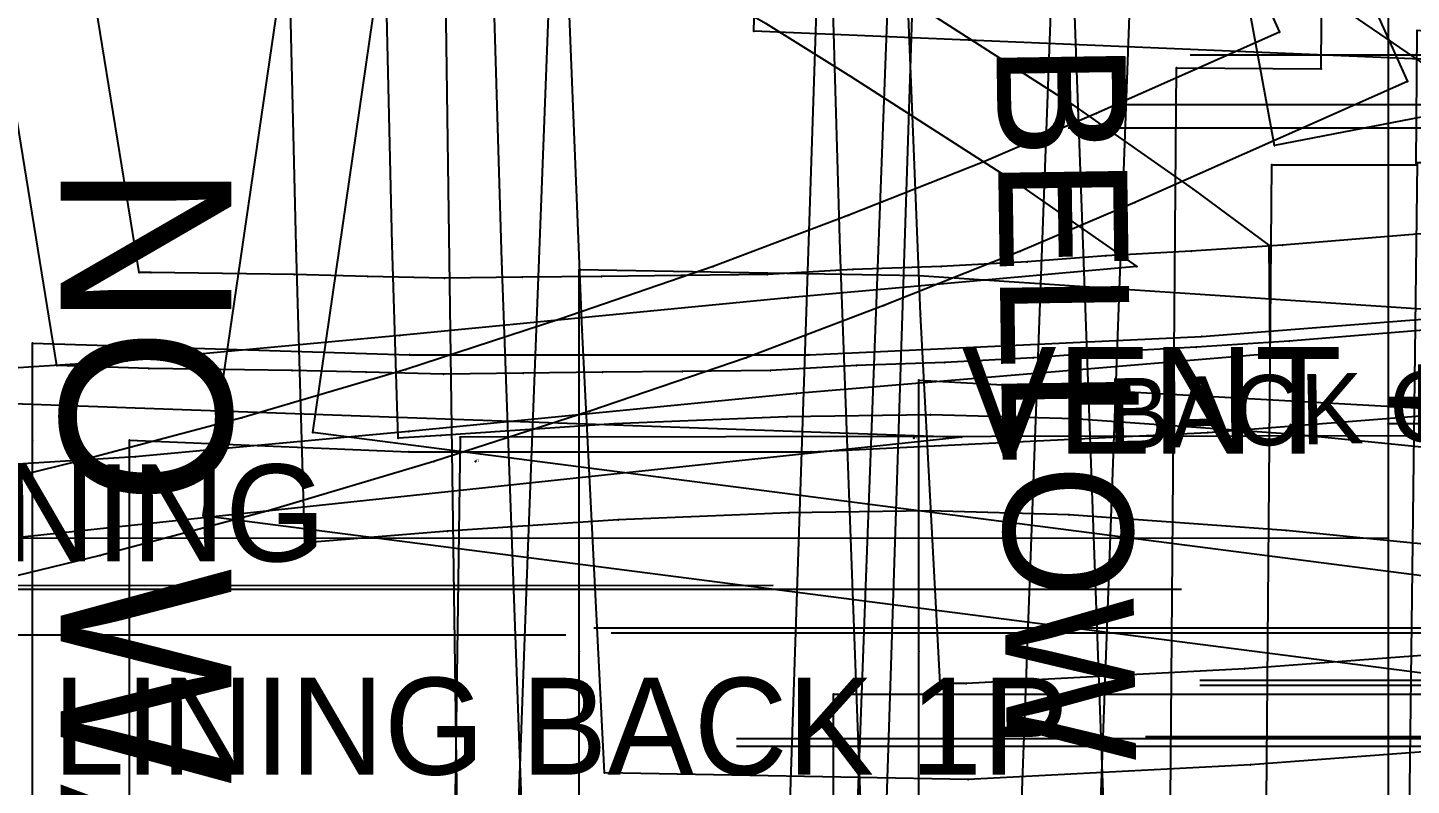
# Model space of a CAD drawing. Header units: metres. Extents: x -877 to 4284, y -561 to 1095.
# Drawn here: x -198.5 to -55.8, y -150 to -71.9 of the extents above; entities that cross this region are included whole.
import ezdxf

# ---------------------------------------------------------------- set-up
doc = ezdxf.new("R2010")
doc.units = ezdxf.units.M

# ---------------------------------------------------------------- blocks, each defined once
blk = doc.blocks.new('BACK 2P')
at = {"layer": '1'}
blk.add_lwpolyline([(64.7, -127.1), (22.5, -124.4), (-17.2, -122.2), (-52.7, -121.3), (-83.9, -121.7), (-99, -122.9), (-99, -55.1), (-99, 19.9), (-99, 29.9), (-99, 29.9), (-60.1, 28.7), (-18.9, 28.7), (21.6, 30.6), (62.3, 33.8)], dxfattribs=at)
at = {"layer": '14'}
for points in [[(-89, 19.9), (-60.2, 18.7), (-18.7, 18.7), (22.2, 20.7), (63, 23.9)], [(65.2, -117.2), (23.1, -114.5), (-16.8, -112.3), (-52.6, -111.4), (-84.3, -111.8), (-89, -112.1), (-89, -55.1), (-89, 19.9)]]:
    blk.add_lwpolyline(points, dxfattribs=at)
at = {"layer": '2'}
for p in [(-99, 29.9), (-99, 29.9), (-99, 19.9), (-99, 19.9), (-89, 19.9), (-89, 19.9)]:
    blk.add_point(p, dxfattribs=at)
at = {"layer": '3'}
for p in [(21.6, 30.6), (-60.1, 28.7), (-18.9, 28.7), (22.2, 20.7), (-60.2, 18.7), (-18.7, 18.7)]:
    blk.add_point(p, dxfattribs=at)
at = {"layer": '4'}
blk.add_point((-99, 19.9, 2.5), dxfattribs=at)
at = {"layer": '5'}
blk.add_line((153.9, 0), (-39.3, 0), dxfattribs=at)
at = {"layer": '7'}
blk.add_line((160.7, 0.5), (-41.1, 0.5), dxfattribs=at)
at = {"layer": '84'}
blk.add_lwpolyline([(64.7, -127.1), (22.5, -124.4), (-17.2, -122.2), (-52.7, -121.3), (-83.9, -121.7), (-99, -122.9), (-99, -55.1), (-99, 19.9), (-99, 29.9), (-99, 29.9), (-60.1, 28.7), (-18.9, 28.7), (21.6, 30.6), (62.3, 33.8)], dxfattribs=at)
at = {"layer": '87'}
for points in [[(-89, 19.9), (-60.2, 18.7), (-18.7, 18.7), (22.2, 20.7), (63, 23.9)], [(65.2, -117.2), (23.1, -114.5), (-16.8, -112.3), (-52.6, -111.4), (-84.3, -111.8), (-89, -112.1), (-89, -55.1), (-89, 19.9)]]:
    blk.add_lwpolyline(points, dxfattribs=at)
at = {"layer": '15'}
blk.add_text('BACK CENTER', height=7.2564, rotation=1.2922, dxfattribs=at).set_placement((11.9, 19))
blk = doc.blocks.new('BK BTTM 2P_3')
at = {"layer": '1'}
blk.add_lwpolyline([(28.9, -134.6), (-0.1, -136.5), (-19.5, -137.3), (-34.3, -137.9), (-69.3, -139.7), (-70.4, -81.5), (-70.8, -33.1), (-70.8, 3.5), (-70.8, 31.5), (-70.8, 42.9), (-35.8, 42.3), (44, 37)], dxfattribs=at)
at = {"layer": '14'}
blk.add_lwpolyline([(185.4, -112.1), (164.4, -113.3), (144.7, -115.1), (125.4, -116.8), (112.4, -118), (64, -121.8), (28.2, -124.7), (-0.6, -126.6), (-19.9, -127.4), (-34.7, -128), (-35.5, -81.1), (-35.8, -33), (-35.8, 3.5), (-35.8, 31.5), (43.4, 27.1), (112, 22.9), (168.1, 20.2), (185.3, 19.4), (185.4, -55.1), (185.4, -112.1)], dxfattribs=at)
at = {"layer": '2'}
for p in [(-70.8, 42.9), (-35.8, 42.3), (-35.8, 42.3), (-70.8, 31.5), (-70.8, 31.5), (-35.8, 31.5)]:
    blk.add_point(p, dxfattribs=at)
at = {"layer": '3'}
for p in [(-70.8, 3.5), (-35.8, 3.5)]:
    blk.add_point(p, dxfattribs=at)
at = {"layer": '4'}
for p in [(-35.8, 42.3, 2.5), (-70.8, 31.5, 2.5)]:
    blk.add_point(p, dxfattribs=at)
at = {"layer": '5'}
blk.add_line((121.4, 0), (-6.8, 0), dxfattribs=at)
at = {"layer": '7'}
blk.add_line((121.4, 0.5), (-6.8, 0.5), dxfattribs=at)
at = {"layer": '84'}
blk.add_lwpolyline([(28.9, -134.6), (-0.1, -136.5), (-19.5, -137.3), (-34.3, -137.9), (-69.3, -139.7), (-70.4, -81.5), (-70.8, -33.1), (-70.8, 3.5), (-70.8, 31.5), (-70.8, 42.9), (-35.8, 42.3), (44, 37)], dxfattribs=at)
at = {"layer": '87'}
blk.add_lwpolyline([(185.4, -112.1), (164.4, -113.3), (144.7, -115.1), (125.4, -116.8), (112.4, -118), (64, -121.8), (28.2, -124.7), (-0.6, -126.6), (-19.9, -127.4), (-34.7, -128), (-35.5, -81.1), (-35.8, -33), (-35.8, 3.5), (-35.8, 31.5), (43.4, 27.1), (112, 22.9), (168.1, 20.2), (185.3, 19.4), (185.4, -55.1), (185.4, -112.1)], dxfattribs=at)
blk = doc.blocks.new('SIDE BK 2P')
at = {"layer": '1'}
blk.add_lwpolyline([(33.5, -57.2), (17.6, -55.6), (-4.8, -54), (-19.2, -53.6), (-33.7, -53.8), (-51.3, -54.5), (-68.9, -55.7), (-83.6, -56.9), (-84.5, -26.3), (-86.3, 48.8), (-86.3, 48.8), (-46.2, 49.4), (-11.5, 51.1), (23.3, 54.1), (56.8, 57.7)], dxfattribs=at)
at = {"layer": '14'}
blk.add_lwpolyline([(34.3, -47.3), (18.5, -45.7), (-4.3, -44.1), (-19.1, -43.7), (-33.9, -43.9), (-51.7, -44.6), (-69.6, -45.8), (-74, -46.1), (-74.6, -26.1), (-76.1, 39)], dxfattribs=at)
at = {"layer": '2'}
for p in [(-84.5, -26.3), (-84.5, -26.3), (-74.6, -26.1), (-74, -46.1), (-83.6, -56.9)]:
    blk.add_point(p, dxfattribs=at)
at = {"layer": '3'}
for p in [(-33.9, -43.9), (-19.1, -43.7), (-4.3, -44.1), (-51.7, -44.6), (-69.6, -45.8), (18.5, -45.7), (-33.7, -53.8), (-19.2, -53.6), (-4.8, -54), (-51.3, -54.5), (17.6, -55.6), (-68.9, -55.7)]:
    blk.add_point(p, dxfattribs=at)
at = {"layer": '4'}
blk.add_point((-84.5, -26.3, 2.5), dxfattribs=at)
at = {"layer": '84'}
blk.add_lwpolyline([(33.5, -57.2), (17.6, -55.6), (-4.8, -54), (-19.2, -53.6), (-33.7, -53.8), (-51.3, -54.5), (-68.9, -55.7), (-83.6, -56.9), (-84.5, -26.3), (-86.3, 48.8), (-86.3, 48.8), (-46.2, 49.4), (-11.5, 51.1), (23.3, 54.1), (56.8, 57.7)], dxfattribs=at)
at = {"layer": '87'}
blk.add_lwpolyline([(34.3, -47.3), (18.5, -45.7), (-4.3, -44.1), (-19.1, -43.7), (-33.9, -43.9), (-51.7, -44.6), (-69.6, -45.8), (-74, -46.1), (-74.6, -26.1), (-76.1, 39)], dxfattribs=at)
blk = doc.blocks.new('BK BTTM 2P_5')
at = {"layer": '1'}
blk.add_lwpolyline([(196.2, -55.2), (171, -57.5), (138.8, -60.9), (102.1, -64.9), (67.8, -68.4), (28.9, -71), (-0.4, -73.2), (-29.5, -74.7), (-67, -74), (-69.3, -28.3), (-71, 13.5), (-72, 51.8), (-35.7, 53), (38.8, 52.3), (87.1, 51.5), (110.9, 51.2), (145.7, 49.6), (179.9, 49), (193.6, 49), (195.5, -25.9), (196.2, -55.2)], close=True, dxfattribs=at)
at = {"layer": '14'}
blk.add_lwpolyline([(186, -46.1), (170, -47.6), (137.8, -51), (101.1, -55), (67, -58.5), (28.3, -61.1), (-1, -63.3), (-29.7, -64.8), (-32.4, -64.8), (-34.4, -26.7), (-35.7, 4.9), (-36.1, 14.6), (-36.8, 43), (-35.5, 43.1), (38.8, 42.4), (87, 41.6), (110.9, 41.3), (145.4, 39.7), (179.8, 39), (183.9, 39), (185.6, -26.1), (186, -46.1)], dxfattribs=at)
at = {"layer": '2'}
for p in [(-32.4, -64.8), (-29.7, -64.8), (-67, -74), (-29.5, -74.7), (-29.5, -74.7)]:
    blk.add_point(p, dxfattribs=at)
at = {"layer": '3'}
for p in [(-34.4, -26.7), (-69.3, -28.3), (-1, -63.3), (-0.4, -73.2)]:
    blk.add_point(p, dxfattribs=at)
at = {"layer": '4'}
blk.add_point((-29.5, -74.7, 2.5), dxfattribs=at)
at = {"layer": '5'}
blk.add_line((121.1, 0), (-6.6, 0), dxfattribs=at)
at = {"layer": '7'}
blk.add_line((121.1, 0), (-6.6, 0), dxfattribs=at)
at = {"layer": '84'}
blk.add_lwpolyline([(196.2, -55.2), (171, -57.5), (138.8, -60.9), (102.1, -64.9), (67.8, -68.4), (28.9, -71), (-0.4, -73.2), (-29.5, -74.7), (-67, -74), (-69.3, -28.3), (-71, 13.5), (-72, 51.8), (-35.7, 53), (38.8, 52.3), (87.1, 51.5), (110.9, 51.2), (145.7, 49.6), (179.9, 49), (193.6, 49), (195.5, -25.9), (196.2, -55.2)], close=True, dxfattribs=at)
at = {"layer": '87'}
blk.add_lwpolyline([(186, -46.1), (170, -47.6), (137.8, -51), (101.1, -55), (67, -58.5), (28.3, -61.1), (-1, -63.3), (-29.7, -64.8), (-32.4, -64.8), (-34.4, -26.7), (-35.7, 4.9), (-36.1, 14.6), (-36.8, 43), (-35.5, 43.1), (38.8, 42.4), (87, 41.6), (110.9, 41.3), (145.4, 39.7), (179.8, 39), (183.9, 39), (185.6, -26.1), (186, -46.1)], dxfattribs=at)
blk = doc.blocks.new('FRONT RIGHT 1P')
at = {"layer": '13'}
blk.add_point((-12.9, 28.6), dxfattribs=at)
at = {"layer": '14'}
blk.add_lwpolyline([(-125.7, 121.8), (-91.4, 120.9), (-62.9, 121.5), (-41.9, 122.6), (-24.9, 124), (-14.8, 125.3), (14.6, 129.6), (35.3, 132.7), (51.8, 134.9), (52.4, 130.5), (52.8, 120.9), (54.2, 112.1), (56.3, 104.9), (58.6, 98.8), (61.2, 92.9), (65.2, 86.2), (70.7, 80.3), (77.4, 74.7), (85.3, 69.3)], dxfattribs=at)
at = {"layer": '2'}
for p in [(81.2, 32.5), (-14.5, 31.1), (-12.9, 28.6)]:
    blk.add_point(p, dxfattribs=at)
at = {"layer": '5'}
blk.add_line((100.7, 0), (14, 0), dxfattribs=at)
at = {"layer": '7'}
blk.add_line((100.7, 0), (14, 0), dxfattribs=at)
at = {"layer": '8'}
for points in [[(140.2, 32.5), (81.2, 32.5), (81.2, -92.5), (140.2, -92.5), (140.2, 32.5)], [(122.5, 31.3), (-14.5, 31.1), (-16.2, -92.1), (122.6, -91.1), (122.5, 31.3)]]:
    blk.add_lwpolyline(points, dxfattribs=at)
at = {"layer": '85'}
for points in [[(140.2, 32.5), (81.2, 32.5), (81.2, -92.5), (140.2, -92.5), (140.2, 32.5)], [(122.5, 31.3), (-14.5, 31.1), (-16.2, -92.1), (122.6, -91.1), (122.5, 31.3)]]:
    blk.add_lwpolyline(points, dxfattribs=at)
at = {"layer": '87'}
blk.add_lwpolyline([(-125.7, 121.8), (-91.4, 120.9), (-62.9, 121.5), (-41.9, 122.6), (-24.9, 124), (-14.8, 125.3), (14.6, 129.6), (35.3, 132.7), (51.8, 134.9), (52.4, 130.5), (52.8, 120.9), (54.2, 112.1), (56.3, 104.9), (58.6, 98.8), (61.2, 92.9), (65.2, 86.2), (70.7, 80.3), (77.4, 74.7), (85.3, 69.3)], dxfattribs=at)
at = {"layer": '13'}
blk.add_text('#1', height=0.25, dxfattribs=at).set_placement((-12.9, 28.6))
at = {"layer": '2'}
blk.add_text('#1', height=0.25, dxfattribs=at).set_placement((-12.9, 28.6))
blk = doc.blocks.new('FRONT BTTM RIGHT 1P')
at = {"layer": '1'}
blk.add_lwpolyline([(193, -145), (100.2, -143.7), (25.7, -142.4), (-39.9, -141.6), (-76, -141.3), (-75.9, -131.5), (-73.6, -54.8), (-70.9, 18.7), (-68.3, 87), (-66.1, 150.7), (-27.8, 148.5), (6.2, 145.8), (32.8, 144), (55.4, 142.8), (70.1, 141.6), (85.3, 140.4), (113.7, 137.9), (150.3, 134.4), (187.1, 131.8), (197, 131.2), (195.6, 39.5), (195.2, 11.9), (193.1, -135), (193, -145)], close=True, dxfattribs=at)
at = {"layer": '14'}
blk.add_lwpolyline([(183.2, -135), (100.3, -133.8), (25.8, -132.5), (-39.8, -131.7), (-40.9, -131.7), (-38.7, -55.9), (-36, 17.4), (-33.4, 85.7), (-31.6, 138.7), (-28.1, 138.6), (5.6, 135.9), (32.3, 134.1), (54.8, 132.9), (69.3, 131.7), (84.5, 130.5), (112.8, 128), (149.5, 124.5), (186.4, 121.9), (185.7, 39.6), (185.3, 12), (183.2, -135)], dxfattribs=at)
at = {"layer": '3'}
for p in [(-70.9, 18.7), (-36, 17.4)]:
    blk.add_point(p, dxfattribs=at)
at = {"layer": '5'}
blk.add_line((121.8, 0), (-7.2, 0), dxfattribs=at)
at = {"layer": '7'}
blk.add_line((121.8, 0), (-7.2, 0), dxfattribs=at)
at = {"layer": '8'}
blk.add_lwpolyline([(171.8, 85.9), (-8.1, 96.1), (-14.6, -82), (166.7, -85), (171.8, 85.9)], dxfattribs=at)
at = {"layer": '84'}
blk.add_lwpolyline([(193, -145), (100.2, -143.7), (25.7, -142.4), (-39.9, -141.6), (-76, -141.3), (-75.9, -131.5), (-73.6, -54.8), (-70.9, 18.7), (-68.3, 87), (-66.1, 150.7), (-27.8, 148.5), (6.2, 145.8), (32.8, 144), (55.4, 142.8), (70.1, 141.6), (85.3, 140.4), (113.7, 137.9), (150.3, 134.4), (187.1, 131.8), (197, 131.2), (195.6, 39.5), (195.2, 11.9), (193.1, -135), (193, -145)], close=True, dxfattribs=at)
at = {"layer": '85'}
blk.add_lwpolyline([(171.8, 85.9), (-8.1, 96.1), (-14.6, -82), (166.7, -85), (171.8, 85.9)], dxfattribs=at)
at = {"layer": '87'}
blk.add_lwpolyline([(183.2, -135), (100.3, -133.8), (25.8, -132.5), (-39.8, -131.7), (-40.9, -131.7), (-38.7, -55.9), (-36, 17.4), (-33.4, 85.7), (-31.6, 138.7), (-28.1, 138.6), (5.6, 135.9), (32.3, 134.1), (54.8, 132.9), (69.3, 131.7), (84.5, 130.5), (112.8, 128), (149.5, 124.5), (186.4, 121.9), (185.7, 39.6), (185.3, 12), (183.2, -135)], dxfattribs=at)
blk = doc.blocks.new('HIGHT POCKET 2P')
at = {"layer": '1'}
blk.add_lwpolyline([(122.5, 41.3), (152.4, 41.3), (152.5, -101.1), (122.6, -101), (-25.8, -116.9), (-25.7, -101.9), (-40.6, -101.8), (-39.4, 40.9), (-24.5, 40.8), (-24.4, 55.8), (122.5, 41.3)], close=True, dxfattribs=at)
at = {"layer": '14'}
blk.add_lwpolyline([(-15.8, -92.1), (-30.6, -92), (-29.6, 30.9), (-14.7, 30.9), (-14.6, 44.8), (122, 31.3), (122.3, -91.2), (-15.8, -105.8), (-15.8, -92.1)], dxfattribs=at)
at = {"layer": '2'}
for p in [(-39.4, 40.9), (-24.5, 40.8), (-29.6, 30.9)]:
    blk.add_point(p, dxfattribs=at)
at = {"layer": '8'}
blk.add_lwpolyline([(122.5, 31.1), (-14.6, 31.1), (-16.1, -92), (122.6, -91.1)], dxfattribs=at)
at = {"layer": '84'}
blk.add_lwpolyline([(122.5, 41.3), (152.4, 41.3), (152.5, -101.1), (122.6, -101), (-25.8, -116.9), (-25.7, -101.9), (-40.6, -101.8), (-39.4, 40.9), (-24.5, 40.8), (-24.4, 55.8), (122.5, 41.3)], close=True, dxfattribs=at)
at = {"layer": '85'}
blk.add_lwpolyline([(122.5, 31.1), (-14.6, 31.1), (-16.1, -92), (122.6, -91.1)], dxfattribs=at)
at = {"layer": '87'}
blk.add_lwpolyline([(-15.8, -92.1), (-30.6, -92), (-29.6, 30.9), (-14.7, 30.9), (-14.6, 44.8), (122, 31.3), (122.3, -91.2), (-15.8, -105.8), (-15.8, -92.1)], dxfattribs=at)
blk = doc.blocks.new('LINING HIGH POCKET 2P')
at = {"layer": '1'}
blk.add_lwpolyline([(114.5, -101.8), (92.7, -104.2), (-25.8, -116.9), (-25.7, -101.9), (-40.6, -101.8), (-39.4, 40.9), (-24.5, 40.8), (-24.4, 55.8), (92.6, 44.2), (114.5, 42.1), (114.5, -101.8)], close=True, dxfattribs=at)
at = {"layer": '14'}
blk.add_lwpolyline([(-15.8, -92.1), (-30.6, -92), (-29.6, 30.9), (-14.7, 30.9), (-14.6, 44.8), (91.7, 34.3), (104.5, 33.1), (104.5, -92.8), (91.7, -94.3), (-15.8, -105.8), (-15.8, -92.1)], dxfattribs=at)
at = {"layer": '2'}
for p in [(-39.4, 40.9), (-24.5, 40.8), (-29.6, 30.9)]:
    blk.add_point(p, dxfattribs=at)
at = {"layer": '8'}
blk.add_lwpolyline([(103.1, 31.1), (-14.6, 31.1), (-16.1, -92), (102.8, -91.2)], dxfattribs=at)
at = {"layer": '84'}
blk.add_lwpolyline([(114.5, -101.8), (92.7, -104.2), (-25.8, -116.9), (-25.7, -101.9), (-40.6, -101.8), (-39.4, 40.9), (-24.5, 40.8), (-24.4, 55.8), (92.6, 44.2), (114.5, 42.1), (114.5, -101.8)], close=True, dxfattribs=at)
at = {"layer": '85'}
blk.add_lwpolyline([(103.1, 31.1), (-14.6, 31.1), (-16.1, -92), (102.8, -91.2)], dxfattribs=at)
at = {"layer": '87'}
blk.add_lwpolyline([(-15.8, -92.1), (-30.6, -92), (-29.6, 30.9), (-14.7, 30.9), (-14.6, 44.8), (91.7, 34.3), (104.5, 33.1), (104.5, -92.8), (91.7, -94.3), (-15.8, -105.8), (-15.8, -92.1)], dxfattribs=at)
blk = doc.blocks.new('POCKET 2P')
at = {"layer": '1'}
blk.add_lwpolyline([(150.5, 95.8), (185.4, 94.8), (179.9, -95.9), (145.1, -94.9), (-46.3, -106.8), (-45.8, -91.8), (-60.7, -91.4), (-54.1, 106.9), (-29.6, 106), (-9.2, 104.8), (130.5, 96.9), (150.5, 95.8)], close=True, dxfattribs=at)
at = {"layer": '14'}
blk.add_lwpolyline([(150.1, 85.9), (144.8, -85.1), (-36, -96.2), (-35.6, -82.2), (-50.4, -81.8), (-44.6, 96.6), (-29.6, 96.1), (-9.7, 94.9), (130, 87), (150.1, 85.9)], dxfattribs=at)
at = {"layer": '8'}
blk.add_lwpolyline([(146.5, 86.5), (-30.1, 96.1), (-36.7, -82.9), (145.3, -85.9)], dxfattribs=at)
at = {"layer": '84'}
blk.add_lwpolyline([(150.5, 95.8), (185.4, 94.8), (179.9, -95.9), (145.1, -94.9), (-46.3, -106.8), (-45.8, -91.8), (-60.7, -91.4), (-54.1, 106.9), (-29.6, 106), (-9.2, 104.8), (130.5, 96.9), (150.5, 95.8)], close=True, dxfattribs=at)
at = {"layer": '85'}
blk.add_lwpolyline([(146.5, 86.5), (-30.1, 96.1), (-36.7, -82.9), (145.3, -85.9)], dxfattribs=at)
at = {"layer": '87'}
blk.add_lwpolyline([(150.1, 85.9), (144.8, -85.1), (-36, -96.2), (-35.6, -82.2), (-50.4, -81.8), (-44.6, 96.6), (-29.6, 96.1), (-9.7, 94.9), (130, 87), (150.1, 85.9)], dxfattribs=at)
at = {"layer": '15'}
blk.add_text('BELLOW', height=13.302, rotation=270.8615, dxfattribs=at).set_placement((-37.9, 33.3))
blk = doc.blocks.new('LINING POCKET 2P')
at = {"layer": '1'}
blk.add_lwpolyline([(150.5, 95.8), (145.1, -94.9), (-46.3, -106.8), (-45.8, -91.8), (-60.7, -91.4), (-54.1, 106.9), (-29.6, 106), (-9.2, 104.8), (130.5, 96.9), (150.5, 95.8)], close=True, dxfattribs=at)
at = {"layer": '14'}
blk.add_lwpolyline([(140.3, 86.5), (135.5, -85.5), (-36, -96.2), (-35.6, -82.2), (-50.4, -81.8), (-44.6, 96.6), (-29.6, 96.1), (-9.7, 94.9), (130, 87), (140.3, 86.5)], dxfattribs=at)
at = {"layer": '8'}
blk.add_lwpolyline([(146.5, 86.5), (-30.1, 96.1), (-36.7, -82.9), (145.3, -85.9)], dxfattribs=at)
at = {"layer": '84'}
blk.add_lwpolyline([(150.5, 95.8), (145.1, -94.9), (-46.3, -106.8), (-45.8, -91.8), (-60.7, -91.4), (-54.1, 106.9), (-29.6, 106), (-9.2, 104.8), (130.5, 96.9), (150.5, 95.8)], close=True, dxfattribs=at)
at = {"layer": '85'}
blk.add_lwpolyline([(146.5, 86.5), (-30.1, 96.1), (-36.7, -82.9), (145.3, -85.9)], dxfattribs=at)
at = {"layer": '87'}
blk.add_lwpolyline([(140.3, 86.5), (135.5, -85.5), (-36, -96.2), (-35.6, -82.2), (-50.4, -81.8), (-44.6, 96.6), (-29.6, 96.1), (-9.7, 94.9), (130, 87), (140.3, 86.5)], dxfattribs=at)
at = {"layer": '15'}
blk.add_text('BELLOW', height=13.302, rotation=270.8615, dxfattribs=at).set_placement((-37.9, 33.3))
blk = doc.blocks.new('LINING SIDE POCKET 2P')
at = {"layer": '1'}
blk.add_lwpolyline([(150.5, 95.8), (145.1, -94.9), (-46.3, -106.8), (-45.8, -91.8), (-60.7, -91.4), (-54.1, 106.9), (-29.6, 106), (-9.2, 104.8), (130.5, 96.9), (150.5, 95.8)], close=True, dxfattribs=at)
at = {"layer": '14'}
blk.add_lwpolyline([(140.3, 86.5), (135.5, -85.5), (-36, -96.2), (-35.6, -82.2), (-50.4, -81.8), (-44.6, 96.6), (-29.6, 96.1), (-9.7, 94.9), (130, 87), (140.3, 86.5)], dxfattribs=at)
at = {"layer": '8'}
blk.add_lwpolyline([(146.5, 86.5), (-30.1, 96.1), (-36.7, -82.9), (145.3, -85.9)], dxfattribs=at)
at = {"layer": '84'}
blk.add_lwpolyline([(150.5, 95.8), (145.1, -94.9), (-46.3, -106.8), (-45.8, -91.8), (-60.7, -91.4), (-54.1, 106.9), (-29.6, 106), (-9.2, 104.8), (130.5, 96.9), (150.5, 95.8)], close=True, dxfattribs=at)
at = {"layer": '85'}
blk.add_lwpolyline([(146.5, 86.5), (-30.1, 96.1), (-36.7, -82.9), (145.3, -85.9)], dxfattribs=at)
at = {"layer": '87'}
blk.add_lwpolyline([(140.3, 86.5), (135.5, -85.5), (-36, -96.2), (-35.6, -82.2), (-50.4, -81.8), (-44.6, 96.6), (-29.6, 96.1), (-9.7, 94.9), (130, 87), (140.3, 86.5)], dxfattribs=at)
at = {"layer": '15'}
blk.add_text('BELLOW', height=13.302, rotation=270.8615, dxfattribs=at).set_placement((-37.9, 33.3))
blk = doc.blocks.new('SIDE PKT FACE 2P')
at = {"layer": '1'}
blk.add_lwpolyline([(-61.8, -32.1), (-60.2, 27.7), (-30.3, 26.8), (109.3, 20.7), (129.3, 19.8), (128.1, -40.1), (-61.8, -32.1)], close=True, dxfattribs=at)
at = {"layer": '2'}
blk.add_point((-61.8, -32.1), dxfattribs=at)
blk.add_point((-61.8, -32.1), dxfattribs=at)
at = {"layer": '84'}
blk.add_lwpolyline([(-61.8, -32.1), (-60.2, 27.7), (-30.3, 26.8), (109.3, 20.7), (129.3, 19.8), (128.1, -40.1), (-61.8, -32.1)], close=True, dxfattribs=at)
blk = doc.blocks.new('UP SLEEVE 2P')
at = {"layer": '5'}
blk.add_line((200, 0), (-85.6, 0), dxfattribs=at)
at = {"layer": '7'}
blk.add_line((221.4, 5.3), (-66.9, 5.2), dxfattribs=at)
blk = doc.blocks.new('TRIMMING VENT UP SLV 2P')
at = {"layer": '1'}
blk.add_lwpolyline([(-30.5, -42), (-39.4, 6.5), (-9.2, 12.3), (12.9, 16.6), (62.9, 26.5), (82.5, 30.3), (109.3, 35.4), (140.4, 41.2), (149.9, -7.1), (-30.5, -42)], close=True, dxfattribs=at)
at = {"layer": '2'}
blk.add_point((-30.5, -42), dxfattribs=at)
blk.add_point((-30.5, -42), dxfattribs=at)
at = {"layer": '84'}
blk.add_lwpolyline([(-30.5, -42), (-39.4, 6.5), (-9.2, 12.3), (12.9, 16.6), (62.9, 26.5), (82.5, 30.3), (109.3, 35.4), (140.4, 41.2), (149.9, -7.1), (-30.5, -42)], close=True, dxfattribs=at)
blk = doc.blocks.new('UNDER SLEEVE 2P')
at = {"layer": '1'}
blk.add_lwpolyline([(55.2, -49.2), (40.9, -50.4), (31.3, -51), (22.6, -51.5), (14.5, -52.1), (5.4, -52.6), (-3.7, -52.9), (-12.6, -53.4), (-21.7, -53.5), (-29.9, -53.6), (-38.1, -53.7), (-46.3, -53.8), (-54.3, -53.6), (-61.9, -53.4), (-76.7, -53.2), (-86.2, -52.9), (-94.2, -3.6)], dxfattribs=at)
at = {"layer": '14'}
blk.add_lwpolyline([(54.5, -39.3), (40.2, -40.5), (30.8, -41.1), (22, -41.6), (13.9, -42.2), (5, -42.7), (-4.1, -43), (-12.9, -43.5), (-21.8, -43.6), (-30, -43.7), (-38.2, -43.8), (-46.2, -43.9), (-54.1, -43.7), (-61.7, -43.5), (-76.5, -43.3), (-77.7, -43.3), (-84.4, -2), (-97.8, 79.3)], dxfattribs=at)
at = {"layer": '2'}
for p in [(-77.7, -43.3), (-86.2, -52.9)]:
    blk.add_point(p, dxfattribs=at)
at = {"layer": '3'}
for p in [(30.8, -41.1), (40.2, -40.5), (5, -42.7), (13.9, -42.2), (22, -41.6), (-76.5, -43.3), (-61.7, -43.5), (-54.1, -43.7), (-46.2, -43.9), (-38.2, -43.8), (-30, -43.7), (-21.8, -43.6), (-12.9, -43.5), (-4.1, -43), (31.3, -51), (40.9, -50.4), (5.4, -52.6), (14.5, -52.1), (22.6, -51.5), (-76.7, -53.2), (-61.9, -53.4), (-54.3, -53.6), (-46.3, -53.8), (-38.1, -53.7), (-29.9, -53.6), (-21.7, -53.5), (-12.6, -53.4), (-3.7, -52.9)]:
    blk.add_point(p, dxfattribs=at)
at = {"layer": '84'}
blk.add_lwpolyline([(55.2, -49.2), (40.9, -50.4), (31.3, -51), (22.6, -51.5), (14.5, -52.1), (5.4, -52.6), (-3.7, -52.9), (-12.6, -53.4), (-21.7, -53.5), (-29.9, -53.6), (-38.1, -53.7), (-46.3, -53.8), (-54.3, -53.6), (-61.9, -53.4), (-76.7, -53.2), (-86.2, -52.9), (-94.2, -3.6)], dxfattribs=at)
at = {"layer": '87'}
blk.add_lwpolyline([(54.5, -39.3), (40.2, -40.5), (30.8, -41.1), (22, -41.6), (13.9, -42.2), (5, -42.7), (-4.1, -43), (-12.9, -43.5), (-21.8, -43.6), (-30, -43.7), (-38.2, -43.8), (-46.2, -43.9), (-54.1, -43.7), (-61.7, -43.5), (-76.5, -43.3), (-77.7, -43.3), (-84.4, -2), (-97.8, 79.3)], dxfattribs=at)
blk = doc.blocks.new('UNDR SLV 2P')
at = {"layer": '1'}
blk.add_lwpolyline([(44.6, -59.8), (-90.2, -42.4), (-73.9, 69.1), (-47.9, 67.3), (-25.6, 66), (-8.7, 65.3), (3.2, 64.7), (12, 64.3), (20.8, 64), (31.8, 63.8), (45.1, 63.5)], dxfattribs=at)
at = {"layer": '14'}
blk.add_lwpolyline([(55.7, -51.2), (-78.9, -33.8), (-65.5, 58.5), (-48.4, 57.4), (-26, 56.1), (-9.1, 55.4), (2.8, 54.8), (11.7, 54.4), (20.6, 54.1), (31.7, 53.9), (44.8, 53.6)], dxfattribs=at)
at = {"layer": '2'}
for p in [(-78.9, -33.8), (-90.2, -42.4)]:
    blk.add_point(p, dxfattribs=at)
at = {"layer": '5'}
blk.add_line((110, 0), (4.6, 0), dxfattribs=at)
at = {"layer": '7'}
blk.add_line((109.8, -2.4), (-1, -2.4), dxfattribs=at)
at = {"layer": '84'}
blk.add_lwpolyline([(44.6, -59.8), (-90.2, -42.4), (-73.9, 69.1), (-47.9, 67.3), (-25.6, 66), (-8.7, 65.3), (3.2, 64.7), (12, 64.3), (20.8, 64), (31.8, 63.8), (45.1, 63.5)], dxfattribs=at)
at = {"layer": '87'}
blk.add_lwpolyline([(55.7, -51.2), (-78.9, -33.8), (-65.5, 58.5), (-48.4, 57.4), (-26, 56.1), (-9.1, 55.4), (2.8, 54.8), (11.7, 54.4), (20.6, 54.1), (31.7, 53.9), (44.8, 53.6)], dxfattribs=at)
at = {"layer": '15'}
blk.add_text('VENT + ZIP', height=11, dxfattribs=at).set_placement((-12, -36))
blk = doc.blocks.new('LINING BACK 1P')
at = {"layer": '1'}
for s, p in [('Material: LINING', (3.3, 153.4)), ('Annotation: LINING BACK 1P', (3.3, 131.4))]:
    blk.add_text(s, height=10, dxfattribs=at).set_placement(p)
blk = doc.blocks.new('LINING FRONT 2P')
at = {"layer": '1'}
blk.add_lwpolyline([(168.9, 74), (189.8, 78.9), (210.8, 85.6), (229.7, 92.9), (244.7, 99), (255.5, 103.5), (263.5, 106.8), (276.4, 78.4), (289, 52.2), (299.3, 30.3), (312, 2), (283.9, -10.5), (272.1, -15.5), (258, -21.1), (243.8, -26.5), (227.7, -32), (211.6, -37.2), (194.5, -42.3), (177.2, -46.9), (159.9, -51.1)], dxfattribs=at)
at = {"layer": '14'}
blk.add_lwpolyline([(150.6, 61.2), (170.7, 64.2), (192.4, 69.3), (214.1, 76.2), (233.3, 83.6), (248.4, 89.8), (259.3, 94.3), (267.3, 74.2), (280, 47.9), (290.2, 26.2), (298.8, 7.1), (279.9, -1.3), (268.3, -6.3), (254.4, -11.8), (240.4, -17.1), (224.6, -22.5), (208.7, -27.7), (191.8, -32.7), (174.8, -37.2), (157.7, -41.4)], dxfattribs=at)
at = {"layer": '2'}
for p in [(298.8, 7.1), (312, 2)]:
    blk.add_point(p, dxfattribs=at)
at = {"layer": '3'}
for p in [(279.9, -1.3), (268.3, -6.3), (283.9, -10.5), (254.4, -11.8), (272.1, -15.5), (240.4, -17.1), (258, -21.1), (224.6, -22.5), (243.8, -26.5), (208.7, -27.7), (191.8, -32.7), (227.7, -32), (174.8, -37.2), (211.6, -37.2), (194.5, -42.3), (177.2, -46.9)]:
    blk.add_point(p, dxfattribs=at)
at = {"layer": '84'}
blk.add_lwpolyline([(168.9, 74), (189.8, 78.9), (210.8, 85.6), (229.7, 92.9), (244.7, 99), (255.5, 103.5), (263.5, 106.8), (276.4, 78.4), (289, 52.2), (299.3, 30.3), (312, 2), (283.9, -10.5), (272.1, -15.5), (258, -21.1), (243.8, -26.5), (227.7, -32), (211.6, -37.2), (194.5, -42.3), (177.2, -46.9), (159.9, -51.1)], dxfattribs=at)
at = {"layer": '87'}
blk.add_lwpolyline([(150.6, 61.2), (170.7, 64.2), (192.4, 69.3), (214.1, 76.2), (233.3, 83.6), (248.4, 89.8), (259.3, 94.3), (267.3, 74.2), (280, 47.9), (290.2, 26.2), (298.8, 7.1), (279.9, -1.3), (268.3, -6.3), (254.4, -11.8), (240.4, -17.1), (224.6, -22.5), (208.7, -27.7), (191.8, -32.7), (174.8, -37.2), (157.7, -41.4)], dxfattribs=at)
blk = doc.blocks.new('LINING UP SLEEVE 2P')
at = {"layer": '5'}
blk.add_line((200, 0), (-85.6, 0), dxfattribs=at)
at = {"layer": '7'}
blk.add_line((221.4, 5.1), (-66.9, 5), dxfattribs=at)
at = {"layer": '15'}
blk.add_text('NO WASH', height=17.6, rotation=270, dxfattribs=at).set_placement((147.9, 48.7))
blk = doc.blocks.new('LINING UNDER SLV 2P')
at = {"layer": '1'}
blk.add_lwpolyline([(233.9, -6.7), (251.5, -18), (263.9, -26.7), (271.7, -32.5), (271.8, -43.7), (223, -47.8), (183, -51.7), (154.8, -54.3), (136, -55.5)], dxfattribs=at)
at = {"layer": '14'}
blk.add_lwpolyline([(143.1, 62.9), (147.2, 54.9), (154, 46.1), (161.3, 37.7), (170.4, 28.1), (180.6, 18.8), (190.4, 10.3), (198.7, 3.7), (204.7, -0.4), (209.1, -3.4), (219.8, -9.6), (228.6, -15.1), (245.9, -26.2), (258.1, -34.7), (222.1, -37.9), (182.1, -41.8), (154, -44.4), (135.7, -45.6)], dxfattribs=at)
at = {"layer": '2'}
for p in [(271.7, -32.5), (258.1, -34.7), (271.8, -43.7)]:
    blk.add_point(p, dxfattribs=at)
at = {"layer": '3'}
for p in [(228.6, -15.1), (251.5, -18), (245.9, -26.2), (263.9, -26.7), (222.1, -37.9), (182.1, -41.8), (154, -44.4), (223, -47.8), (183, -51.7), (154.8, -54.3)]:
    blk.add_point(p, dxfattribs=at)
at = {"layer": '84'}
blk.add_lwpolyline([(233.9, -6.7), (251.5, -18), (263.9, -26.7), (271.7, -32.5), (271.8, -43.7), (223, -47.8), (183, -51.7), (154.8, -54.3), (136, -55.5)], dxfattribs=at)
at = {"layer": '87'}
blk.add_lwpolyline([(143.1, 62.9), (147.2, 54.9), (154, 46.1), (161.3, 37.7), (170.4, 28.1), (180.6, 18.8), (190.4, 10.3), (198.7, 3.7), (204.7, -0.4), (209.1, -3.4), (219.8, -9.6), (228.6, -15.1), (245.9, -26.2), (258.1, -34.7), (222.1, -37.9), (182.1, -41.8), (154, -44.4), (135.7, -45.6)], dxfattribs=at)
blk = doc.blocks.new('FIG TEST CM 20 X CM 20')
at = {"layer": '1'}
blk.add_lwpolyline([(142.3, 29.7), (142.3, -170.3), (-57.7, -170.3), (-57.7, 29.7), (142.3, 29.7)], close=True, dxfattribs=at)
at = {"layer": '2'}
blk.add_point((-57.7, 29.7), dxfattribs=at)
at = {"layer": '84'}
blk.add_lwpolyline([(142.3, 29.7), (142.3, -170.3), (-57.7, -170.3), (-57.7, 29.7), (142.3, 29.7)], close=True, dxfattribs=at)
blk = doc.blocks.new('FRONT LEFT 1P')
at = {"layer": '13'}
blk.add_point((32.3, 31.8), dxfattribs=at)
at = {"layer": '2'}
for p in [(32.3, 31.8), (37.2, 31.9), (37.2, 31.9)]:
    blk.add_point(p, dxfattribs=at)
at = {"layer": '5'}
blk.add_line((100.7, 0), (14, 0), dxfattribs=at)
at = {"layer": '7'}
blk.add_line((100.7, 0), (14, 0), dxfattribs=at)
at = {"layer": '8'}
for points in [[(122.5, -31.3), (122.6, 91.1), (-16.2, 92.1), (-14.5, -31.1), (122.5, -31.3)], [(140.2, -32.5), (140.2, 92.5), (81.2, 92.5), (81.2, -32.5), (140.2, -32.5)], [(-127.2, 33.7), (-97.4, 36.7), (37.2, 31.9)], [(37.2, 31.9), (-96.2, 17.7), (-126.8, 19)]]:
    blk.add_lwpolyline(points, dxfattribs=at)
at = {"layer": '85'}
for points in [[(122.5, -31.3), (122.6, 91.1), (-16.2, 92.1), (-14.5, -31.1), (122.5, -31.3)], [(140.2, -32.5), (140.2, 92.5), (81.2, 92.5), (81.2, -32.5), (140.2, -32.5)], [(-127.2, 33.7), (-97.4, 36.7), (37.2, 31.9)], [(37.2, 31.9), (-96.2, 17.7), (-126.8, 19)]]:
    blk.add_lwpolyline(points, dxfattribs=at)
at = {"layer": '13'}
blk.add_text('#1', height=0.25, dxfattribs=at).set_placement((32.3, 31.8))
at = {"layer": '2'}
blk.add_text('#1', height=0.25, dxfattribs=at).set_placement((32.3, 31.8))
blk = doc.blocks.new('BTTM FRNT LEFT 1P')
at = {"layer": '1'}
blk.add_lwpolyline([(193, 145), (193.1, 135), (195.2, -11.9), (195.6, -39.5), (197, -131.2), (187.1, -131.8), (150.3, -134.4), (113.7, -137.9), (85.3, -140.4), (70.1, -141.6), (55.4, -142.8), (32.8, -144), (6.2, -145.8), (-27.8, -148.5), (-66.1, -150.7), (-68.3, -87), (-70.9, -18.7), (-73.6, 54.8), (-75.9, 131.5), (-76, 141.3), (-39.9, 141.6), (25.7, 142.4), (100.2, 143.7), (193, 145)], close=True, dxfattribs=at)
at = {"layer": '14'}
blk.add_lwpolyline([(183.2, 135), (185.3, -12), (185.7, -39.6), (186.9, -121.8), (149.5, -124.5), (112.8, -128), (84.5, -130.5), (69.8, -131.7), (54.8, -132.9), (32.3, -134.1), (5.6, -135.9), (-28.1, -138.6), (-31.5, -138.7), (-33.4, -85.7), (-36, -17.4), (-38.7, 55.9), (-39.9, 97.2), (-40.9, 131.6), (-39.8, 131.7), (25.8, 132.5), (100.3, 133.8), (183.2, 135)], dxfattribs=at)
at = {"layer": '3'}
for p in [(-38.7, 55.9), (-73.6, 54.8)]:
    blk.add_point(p, dxfattribs=at)
at = {"layer": '8'}
blk.add_lwpolyline([(171.8, -85.9), (166.7, 85), (-14.6, 82), (-8.1, -96.1), (171.8, -85.9)], dxfattribs=at)
at = {"layer": '84'}
blk.add_lwpolyline([(193, 145), (193.1, 135), (195.2, -11.9), (195.6, -39.5), (197, -131.2), (187.1, -131.8), (150.3, -134.4), (113.7, -137.9), (85.3, -140.4), (70.1, -141.6), (55.4, -142.8), (32.8, -144), (6.2, -145.8), (-27.8, -148.5), (-66.1, -150.7), (-68.3, -87), (-70.9, -18.7), (-73.6, 54.8), (-75.9, 131.5), (-76, 141.3), (-39.9, 141.6), (25.7, 142.4), (100.2, 143.7), (193, 145)], close=True, dxfattribs=at)
at = {"layer": '85'}
blk.add_lwpolyline([(171.8, -85.9), (166.7, 85), (-14.6, 82), (-8.1, -96.1), (171.8, -85.9)], dxfattribs=at)
at = {"layer": '87'}
blk.add_lwpolyline([(183.2, 135), (185.3, -12), (185.7, -39.6), (186.9, -121.8), (149.5, -124.5), (112.8, -128), (84.5, -130.5), (69.8, -131.7), (54.8, -132.9), (32.3, -134.1), (5.6, -135.9), (-28.1, -138.6), (-31.5, -138.7), (-33.4, -85.7), (-36, -17.4), (-38.7, 55.9), (-39.9, 97.2), (-40.9, 131.6), (-39.8, 131.7), (25.8, 132.5), (100.3, 133.8), (183.2, 135)], dxfattribs=at)

msp = doc.modelspace()

# ---------------------------------------------------------------- block references
at = {"layer": '1'}
for name, p in [('SIDE PKT FACE 2P', (-61.8, -40.1)), ('TRIMMING VENT UP SLV 2P', (-39.4, -42)), ('UNDER SLEEVE 2P', (-109.3, -53.8)), ('LINING UNDER SLV 2P', (-342.2, -61.8)), ('SIDE BK 2P', (-86.3, -68.1)), ('BK BTTM 2P_5', (-72, -74.7)), ('LINING FRONT 2P', (-368.2, -79.4)), ('UNDR SLV 2P', (-90.2, -79.8)), ('POCKET 2P', (-60.7, -106.8)), ('LINING POCKET 2P', (-60.7, -106.8)), ('LINING SIDE POCKET 2P', (-60.7, -106.8)), ('HIGHT POCKET 2P', (-40.6, -116.9)), ('LINING HIGH POCKET 2P', (-40.6, -116.9)), ('UP SLEEVE 2P', (-279.5, -129.8)), ('LINING UP SLEEVE 2P', (-343, -134.5)), ('BACK 2P', (-99, -134.3)), ('BK BTTM 2P_3', (-70.8, -139.7)), ('FRONT RIGHT 1P', (-139.4, -145.2)), ('FRONT BTTM RIGHT 1P', (-76, -145)), ('FRONT LEFT 1P', (-139.4, -146)), ('BTTM FRNT LEFT 1P', (-76, -150.7)), ('LINING BACK 1P', (-270.6, -280.3)), ('FIG TEST CM 20 X CM 20', (-57.7, -170.3))]:
    msp.add_blockref(name, p, dxfattribs=at)

doc.saveas('drawing.dxf')
